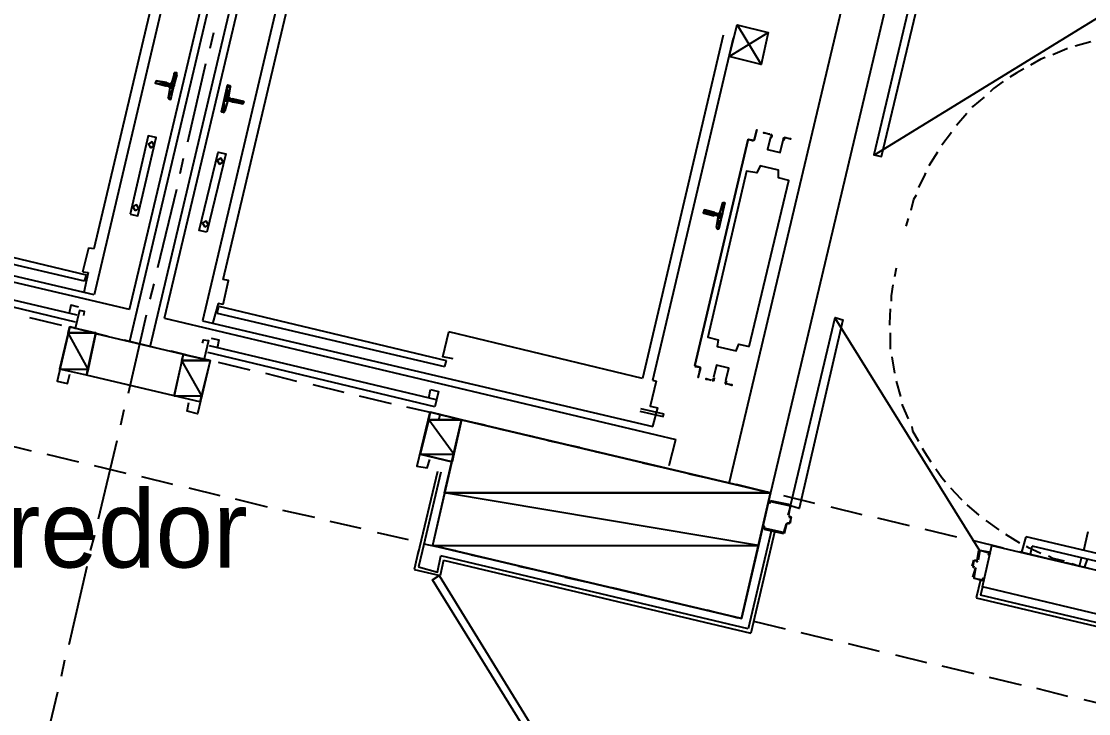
# Model space of a CAD drawing. Header units: feet. Extents: x -84 to 198, y -22 to 181.
# Drawn here: x 78.86 to 95.39, y 104.7 to 115.43 of the extents above; entities that cross this region are included whole.
import ezdxf
from ezdxf.enums import TextEntityAlignment as Align

# ---------------------------------------------------------------- set-up
doc = ezdxf.new("R2010")
doc.units = ezdxf.units.FT
for name, color, linetype in [('A-LINEA', 7, 'CONTINUOUS'), ('A-LINEA-FINA', 9, 'CONTINUOUS'), ('A-MURO-CONCRETO', 8, 'CONTINUOUS'), ('A-NOMBRE-ESPACIO', 2, 'CONTINUOUS')]:
    doc.layers.add(name, color=color, linetype=linetype)

msp = doc.modelspace()

# ---------------------------------------------------------------- linework, layer by layer
at = {"layer": 'A-LINEA'}
for p, q in [((82.4533, 118.5911), (80.5333, 110.4711)), ((82.7733, 118.5111), (80.8533, 110.4044)), ((81.68, 118.3778), (79.9867, 111.1911)), ((83.36, 117.9778), (81.6667, 110.7911)), ((79.9867, 111.9111), (81.32, 117.5511)), ((81.9867, 111.4311), (83.32, 117.0711)), ((80.5333, 110.9644), (81.8667, 116.5911)), ((81.08, 110.8311), (82.4133, 116.4711)), ((91.7467, 116.3911), (89.8267, 108.2844)), ((92.3867, 116.2311), (90.4667, 108.1244)), ((92.0775, 113.3648), (95.6926, 115.5856)), ((81.7867, 115.0178), (81.84, 115.2578)), ((89.9467, 115.3778), (90.32, 114.7644)), ((89.7333, 115.2178), (88.48, 109.8978)), ((88.64, 109.8711), (89.8933, 115.1778)), ((95.4267, 115.1111), (95.1867, 115.0444)), ((81.44, 113.5644), (81.72, 114.7778)), ((81.2267, 114.6178), (81.1867, 114.4711)), ((81.2513, 114.6306), (81.2276, 114.617)), ((81.1067, 114.4711), (81.1067, 114.4844)), ((82.0933, 114.4178), (82.0667, 114.2578)), ((82.1064, 114.4079), (82.0913, 114.4306)), ((81.16, 114.4044), (81.1333, 114.2444)), ((81.1469, 114.241), (81.1621, 114.2183)), ((82.0533, 114.1911), (82.0133, 114.0444)), ((81.9887, 114.0183), (82.0124, 114.0318)), ((93.5067, 114.0044), (93.3467, 113.8178)), ((89.2933, 110.0978), (90.12, 113.6044)), ((90.12, 113.6044), (90.2, 113.5778)), ((90.12, 113.5911), (90.12, 113.5911)), ((90.12, 113.5911), (90.12, 113.5911)), ((93.2667, 113.7111), (93.12, 113.5111)), ((81.32, 113.0711), (81.3733, 113.3111)), ((93.0533, 113.4044), (92.92, 113.1911)), ((80.5333, 110.9644), (72.6133, 112.8311)), ((79.9867, 111.1911), (73.0133, 112.8444)), ((80.9733, 111.6178), (81.2667, 112.8311)), ((89.68, 112.4578), (89.72, 112.6044)), ((89.7446, 112.6172), (89.7209, 112.6037)), ((89.6, 112.4578), (89.6533, 112.4444)), ((89.64, 112.4178), (89.6, 112.4311)), ((89.6133, 112.4711), (89.6133, 112.4711)), ((79.8667, 111.4978), (76.3467, 112.3378)), ((89.5867, 112.4178), (89.5867, 112.4178)), ((89.6, 112.4178), (89.6, 112.4178)), ((89.6267, 112.2444), (89.6533, 112.3911)), ((92.6, 112.3778), (92.56, 112.2578)), ((79.84, 111.4044), (76.32, 112.2311)), ((89.6403, 112.2277), (89.6554, 112.205)), ((76.1733, 111.6178), (79.6933, 110.7778)), ((76.2, 111.7111), (79.72, 110.8844)), ((92.4133, 111.6044), (92.3867, 111.4711)), ((79.8133, 111.5511), (79.8933, 111.5378)), ((79.8933, 111.5378), (79.8267, 111.2311)), ((79.84, 111.4044), (79.8667, 111.4978)), ((80.8533, 111.1244), (80.92, 111.3644)), ((81.9067, 111.0578), (81.8267, 110.7644)), ((81.8933, 110.9111), (81.92, 111.0178)), ((81.9867, 111.0444), (81.9067, 111.0578)), ((81.92, 111.0178), (85.44, 110.1778)), ((78.9867, 110.8444), (79.48, 110.7244)), ((80.52, 109.6711), (80.8, 110.8844)), ((81.08, 110.8311), (89, 108.9511)), ((81.6667, 110.7911), (88.64, 109.1511)), ((81.8933, 110.9111), (85.4133, 110.0844)), ((93.7059, 107.2256), (91.4691, 110.8307)), ((79.6133, 110.6978), (79.4533, 110.0444)), ((80.0133, 110.5911), (79.6133, 110.6978)), ((79.72, 110.6711), (80.2, 110.5511)), ((88.48, 109.8978), (85.48, 110.6178)), ((79.8667, 109.9511), (80.0133, 110.6044)), ((81.3733, 110.2711), (80.0133, 110.5911)), ((80.4533, 110.4978), (80.9333, 110.3778)), ((92.32, 110.6044), (92.32, 110.3511)), ((81.1733, 110.3244), (81.6667, 110.2044)), ((85.2667, 109.4578), (81.7467, 110.2978)), ((85.2933, 109.5644), (81.7733, 110.4044)), ((81.2267, 109.6311), (81.3733, 110.2711)), ((81.7867, 110.1778), (81.3733, 110.2711)), ((81.7867, 110.1778), (81.6267, 109.5378)), ((81.9067, 110.1511), (82.4, 110.0311)), ((85.44, 110.1778), (85.4133, 110.0844)), ((92.3467, 110.2311), (92.3867, 109.9778)), ((79.8667, 109.9511), (79.4533, 110.0444)), ((81.2267, 109.6311), (79.8667, 109.9511)), ((82.64, 109.9778), (83.12, 109.8578)), ((83.3733, 109.8044), (83.8533, 109.6844)), ((92.4133, 109.8578), (92.48, 109.6178)), ((81.6267, 109.5378), (81.2267, 109.6311)), ((84.0933, 109.6311), (84.5867, 109.5111)), ((85.1733, 109.5911), (85.2, 109.7244)), ((84.8267, 109.4578), (85.3067, 109.3511)), ((80.4, 109.1778), (80.4533, 109.4178)), ((88.4533, 109.4311), (88.8133, 109.3511)), ((88.64, 109.1511), (88.72, 109.4444)), ((85.56, 109.2844), (86.04, 109.1778)), ((86.28, 109.1111), (86.7733, 109.0044)), ((78.5333, 108.8978), (79.0133, 108.7778)), ((80.0533, 107.7244), (80.3467, 108.9378)), ((87.0133, 108.9378), (87.5067, 108.8311)), ((88.8933, 108.5511), (89, 108.9511)), ((79.2533, 108.7244), (79.7467, 108.6044)), ((87.7467, 108.7644), (88.2267, 108.6578)), ((79.9867, 108.5511), (80.48, 108.4311)), ((88.48, 108.5911), (88.96, 108.4844)), ((80.72, 108.3778), (81.2, 108.2578)), ((85.3067, 108.4578), (85, 107.1778)), ((85.36, 108.4444), (85.0667, 107.2178)), ((89.2, 108.4178), (89.6933, 108.3111)), ((81.4533, 108.2044), (81.9333, 108.0844)), ((89.9333, 108.2578), (90.4267, 108.1378)), ((82.1733, 108.0311), (82.6667, 107.9111)), ((90.7733, 107.9378), (90.4667, 108.0044)), ((90.4667, 107.9911), (90.4667, 107.9911)), ((90.6667, 108.0844), (91.1467, 107.9644)), ((82.9067, 107.8578), (83.4, 107.7511)), ((91.4, 107.9111), (91.88, 107.7911)), ((93.5067, 107.9378), (93.6933, 107.7778)), ((83.64, 107.6844), (84.12, 107.5778)), ((90.7313, 107.6572), (90.7072, 107.6424)), ((90.7333, 107.6578), (90.76, 107.6444)), ((90.7472, 107.7757), (90.7621, 107.7516)), ((90.76, 107.7778), (90.76, 107.7778)), ((90.76, 107.6578), (90.76, 107.6578)), ((92.12, 107.7378), (92.6133, 107.6178)), ((93.8, 107.6978), (94, 107.5511)), ((79.9333, 107.2311), (80, 107.4711)), ((84.3733, 107.5111), (84.8533, 107.4044)), ((90.48, 107.5511), (90.12, 106.0178)), ((90.5333, 107.5378), (90.16, 105.9511)), ((90.36, 107.5778), (90.36, 107.5778)), ((90.36, 107.5644), (90.6667, 107.4978)), ((90.6667, 107.5111), (90.6667, 107.5111)), ((92.8533, 107.5644), (93.3467, 107.4444)), ((94.1067, 107.4844), (94.32, 107.3511)), ((95.32, 107.2311), (95.3867, 107.5244)), ((85.0933, 107.3378), (85.5867, 107.2311)), ((93.5867, 107.3911), (94.0667, 107.2711)), ((94.36, 107.2044), (94.4267, 107.4444)), ((104.32, 105.1111), (94.4267, 107.4444)), ((85.0133, 107.2311), (84.9467, 106.9378)), ((85.0667, 107.2178), (85.0133, 106.9778)), ((90.12, 106.0178), (85.36, 107.1511)), ((85.8267, 107.1644), (86.3067, 107.0578)), ((93.6667, 107.0844), (93.6933, 107.2311)), ((93.8533, 107.1911), (93.8533, 107.1911)), ((94.32, 107.2178), (94.8, 107.0978)), ((94.4933, 107.1778), (94.52, 107.2978)), ((104.16, 105.0178), (94.52, 107.2978)), ((79.6, 105.7778), (79.88, 106.9911)), ((85.4, 107.0844), (85.3467, 106.8444)), ((85.4, 107.0844), (90.16, 105.9511)), ((86.56, 106.9911), (87.04, 106.8844)), ((93.5867, 106.9911), (93.6133, 107.0844)), ((93.6, 106.9911), (93.6, 106.9911)), ((93.6267, 106.9644), (93.6, 106.9778)), ((93.6133, 107.0711), (93.6133, 107.0711)), ((93.6554, 107.0583), (93.6795, 107.0732)), ((95.04, 107.0444), (95.5333, 106.9244)), ((95.1333, 107.0311), (95.2533, 106.9911)), ((95.2533, 106.9911), (95.28, 107.1111)), ((95.3333, 106.9778), (95.3733, 107.0978)), ((84.9467, 106.9378), (85.3467, 106.8444)), ((87.28, 106.8178), (87.7733, 106.7111)), ((93.6, 106.8178), (93.64, 106.9511)), ((93.6267, 106.9511), (93.6267, 106.9511)), ((93.6528, 106.9398), (93.6379, 106.9639)), ((88.0133, 106.6578), (88.5067, 106.5378)), ((93.72, 106.7778), (93.6533, 106.4978)), ((93.7467, 106.6711), (93.72, 106.5378)), ((93.7467, 106.7778), (93.7467, 106.7778)), ((88.7467, 106.4844), (89.2267, 106.3644)), ((93.6533, 106.4978), (96.64, 105.7911)), ((96.7067, 105.8311), (93.72, 106.5378)), ((89.48, 106.3111), (89.96, 106.1911)), ((90.2, 106.1378), (90.6933, 106.0178)), ((90.9333, 105.9644), (91.4267, 105.8444)), ((91.6667, 105.7911), (92.1467, 105.6711)), ((79.48, 105.2844), (79.5333, 105.5378)), ((92.4, 105.6178), (92.88, 105.4978)), ((93.12, 105.4444), (93.6133, 105.3244)), ((93.8533, 105.2711), (94.3467, 105.1511)), ((79.1333, 103.8311), (79.4267, 105.0444)), ((94.5867, 105.0978), (95.0667, 104.9778)), ((95.32, 104.9244), (95.8, 104.8044))]:
    msp.add_line(p, q, dxfattribs=at)
for points in [[(92.76, 116.2844), (92.0667, 113.3644), (92.1867, 113.3378), (92.88, 116.2578), (92.76, 116.2844)], [(89.8267, 114.8844), (90.4267, 115.2578), (90.32, 114.7644), (89.8267, 114.8844), (89.9467, 115.3778), (90.4267, 115.2578)], [(95.0667, 115.0044), (95.0533, 115.0044), (94.84, 114.9111)], [(94.72, 114.8711), (94.6533, 114.8444), (94.4933, 114.7511)], [(81.16, 114.2311), (81.1733, 114.2178), (81.2667, 114.6311), (81.2533, 114.6311)], [(94.3867, 114.6978), (94.28, 114.6311), (94.1733, 114.5644)], [(81.1067, 114.4844), (80.9467, 114.5111), (80.9333, 114.4711), (81.0933, 114.4311)], [(81.1467, 114.4311), (81.1067, 114.4311), (81.1067, 114.4311)], [(81.16, 114.4578), (81.12, 114.4711), (81.12, 114.4711)], [(81.1728, 114.3932), (81.1704, 114.4083), (81.1579, 114.4172)], [(81.1621, 114.445), (81.1772, 114.4474), (81.1861, 114.4598)], [(81.9867, 114.0311), (81.96, 114.0311), (82.0533, 114.4444), (82.08, 114.4311)], [(94.0667, 114.4978), (93.92, 114.3911), (93.8667, 114.3378)], [(82.0805, 114.2557), (82.083, 114.2406), (82.0954, 114.2316)], [(93.7733, 114.2578), (93.6, 114.1111), (93.5867, 114.0978)], [(82.0913, 114.2039), (82.0762, 114.2015), (82.0672, 114.189)], [(82.08, 114.2311), (82.1333, 114.2311), (82.1333, 114.2311), (82.1333, 114.2311)], [(82.08, 114.2044), (82.12, 114.1911), (82.12, 114.1911)], [(82.1333, 114.2311), (82.3067, 114.1911), (82.2933, 114.1511), (82.1333, 114.1778), (82.1333, 114.1911)], [(90.12, 113.6044), (90.2133, 113.5911), (90.2533, 113.7511), (90.2133, 113.5911), (90.2133, 113.5911)], [(80.5467, 112.4444), (80.6667, 112.4178), (80.9467, 113.6311), (80.8267, 113.6578), (80.5467, 112.4444)], [(90.12, 113.6044), (89.2933, 110.0978), (89.2933, 110.0978)], [(90.4533, 113.6844), (90.36, 113.6978), (90.36, 113.7111), (90.4533, 113.6844)], [(90.4664, 113.6369), (90.4209, 113.4442), (90.6135, 113.3986), (90.6592, 113.5913)], [(90.4664, 113.6369), (90.4209, 113.4442), (90.6135, 113.3986), (90.6592, 113.5913)], [(90.4706, 113.6342), (90.4797, 113.6543), (90.4648, 113.6705)], [(90.4777, 113.6228), (90.4929, 113.6564), (90.468, 113.6835)], [(90.694, 113.6303), (90.6596, 113.6172), (90.6582, 113.5804)], [(90.6911, 113.6173), (90.6704, 113.6095), (90.6696, 113.5874)], [(90.68, 113.6311), (90.7733, 113.6178), (90.7733, 113.6044), (90.68, 113.6311)], [(80.8626, 113.4724), (80.9187, 113.507), (80.8841, 113.5632), (80.8279, 113.5285), (80.8626, 113.4724)], [(81.7333, 112.1644), (81.6133, 112.1911), (81.9067, 113.4044), (82.0267, 113.3778), (81.7333, 112.1644)], [(81.9293, 113.219), (81.9854, 113.2537), (81.9507, 113.3099), (81.8946, 113.2752), (81.9293, 113.219)], [(90.1333, 110.3911), (90.7467, 112.9644), (90.5867, 113.0044), (90.5867, 113.1244), (90.3067, 113.1911), (90.2533, 113.0844), (90.0933, 113.1111), (89.4933, 110.5378), (89.6533, 110.4978), (89.64, 110.3911), (89.9333, 110.3244), (89.9733, 110.4311), (90.1333, 110.3911)], [(92.8667, 113.0844), (92.8533, 113.0578), (92.76, 112.8578)], [(89.7467, 112.6178), (89.76, 112.6178), (89.6667, 112.2178), (89.6533, 112.2178)], [(92.72, 112.7378), (92.68, 112.6711), (92.64, 112.4978)], [(80.6226, 112.499), (80.6787, 112.5337), (80.6441, 112.5899), (80.5879, 112.5552), (80.6226, 112.499)], [(89.5867, 112.4178), (89.4267, 112.4578), (89.44, 112.5111), (89.6, 112.4711)], [(89.6554, 112.445), (89.6705, 112.4474), (89.6795, 112.4598)], [(81.7026, 112.2457), (81.7587, 112.2804), (81.7241, 112.3365), (81.6679, 112.3019), (81.7026, 112.2457)], [(89.6661, 112.3798), (89.6637, 112.395), (89.6513, 112.4039)], [(79.8133, 111.5511), (79.9067, 111.9244), (79.9867, 111.9111)], [(81.9867, 111.0444), (82.0667, 111.4178), (81.9867, 111.4311)], [(92.36, 111.3511), (92.3333, 111.1778), (92.3333, 111.0978)], [(79.8267, 110.8711), (79.84, 110.9378), (79.76, 110.9511), (79.6933, 110.6711), (79.6133, 110.6978), (79.4133, 109.8578), (79.5733, 109.8178), (79.6133, 109.9644)], [(79.7467, 111.0044), (79.6267, 111.0311), (79.6, 110.9111)], [(92.32, 110.9778), (92.3067, 110.7511), (92.3067, 110.7244)], [(90.7733, 107.9244), (91.4667, 110.8444), (91.5867, 110.8044), (90.9067, 107.8844), (90.7733, 107.9244)], [(85.5467, 110.2044), (85.3867, 110.2311), (85.48, 110.6178)], [(81.6667, 110.4444), (81.68, 110.4978), (81.76, 110.4844), (81.6933, 110.2044), (81.7867, 110.1778), (81.5867, 109.3511), (81.4267, 109.3911), (81.4533, 109.5244)], [(81.8, 110.5244), (81.92, 110.4978), (81.8933, 110.3644)], [(89.2933, 110.0978), (89.3733, 110.0711), (89.3733, 110.0711)], [(89.2933, 110.0844), (89.3733, 110.0711), (89.3467, 109.9111), (89.3867, 110.0578)], [(89.7736, 109.8654), (89.8191, 110.058), (89.6265, 110.1036), (89.5808, 109.911)], [(89.7736, 109.8654), (89.8191, 110.058), (89.6265, 110.1036), (89.5808, 109.911)], [(88.64, 109.8711), (88.6933, 109.8578), (88.6, 109.4711), (88.72, 109.4444)], [(89.5467, 109.8711), (89.4667, 109.8844), (89.4667, 109.8978), (89.5467, 109.8711)], [(89.5593, 109.8586), (89.5937, 109.8717), (89.5951, 109.9085)], [(89.5623, 109.8716), (89.5829, 109.8794), (89.5838, 109.9015)], [(89.7757, 109.8661), (89.7604, 109.8325), (89.7853, 109.8054)], [(89.7733, 109.8178), (89.8667, 109.8044), (89.8667, 109.7911), (89.7733, 109.8178)], [(89.7827, 109.8547), (89.7736, 109.8346), (89.7885, 109.8184)], [(85.2, 109.7244), (85.32, 109.6978), (85.2667, 109.4578)], [(92.5067, 109.4978), (92.5067, 109.4844), (92.6, 109.2711)], [(85.3333, 109.2711), (85.3467, 109.3378), (85.1867, 109.3778), (84.9867, 108.5378), (85.1467, 108.5111), (85.1867, 108.6444)], [(85.04, 108.7244), (85.5333, 108.6044), (85.68, 109.2578), (85.2, 109.3778)], [(88.44, 109.3911), (88.8, 109.3111), (88.8133, 109.3511)], [(90.0133, 106.1778), (90.4667, 108.1244), (85.68, 109.2578), (85.2267, 107.3111), (90.0133, 106.1778)], [(92.6533, 109.1511), (92.6667, 109.0844), (92.76, 108.9244)], [(92.8133, 108.8178), (92.88, 108.7111), (92.9467, 108.6044)], [(93.0267, 108.4978), (93.12, 108.3644), (93.1733, 108.2978)], [(93.2533, 108.2044), (93.4133, 108.0311), (93.4267, 108.0178)], [(90.4533, 107.9911), (90.4533, 107.9644), (90.4667, 107.9911), (90.7733, 107.9244), (90.7333, 107.7778)], [(90.7467, 107.7778), (90.7733, 107.9244), (90.7733, 107.9244)], [(90.7067, 107.6444), (90.6667, 107.5111), (90.36, 107.5778), (90.3733, 107.6044), (90.36, 107.6044), (90.36, 107.5778)], [(90.68, 107.4978), (90.72, 107.6444), (90.72, 107.6444)], [(90.7467, 107.7511), (90.7867, 107.7511), (90.76, 107.6578), (90.7333, 107.6578)], [(90.7733, 107.6578), (90.7867, 107.7511), (90.7867, 107.7511), (90.7467, 107.7644)], [(96.8667, 105.9244), (93.7467, 106.6711), (93.8933, 107.3111), (97.0133, 106.5778)], [(85.0133, 106.9778), (85.3067, 106.8978), (85.36, 107.1511)], [(93.8667, 107.1911), (93.8533, 107.1644), (93.84, 107.1644), (93.8533, 107.1911), (93.7067, 107.2311), (93.68, 107.0844)], [(93.8533, 107.2044), (93.7067, 107.2311), (93.7067, 107.2311)], [(94.4267, 107.2978), (94.4533, 107.2844), (94.6533, 107.1911)], [(94.7733, 107.1511), (94.84, 107.1111), (95.0133, 107.0711)], [(93.6533, 107.0711), (93.6133, 107.0711), (93.6, 106.9911), (93.6267, 106.9778)], [(93.6267, 107.0844), (93.6533, 107.0844), (93.6533, 107.0844)], [(85.3333, 106.8444), (86.9067, 104.2844), (86.8133, 104.2178), (85.2267, 106.7778), (85.3333, 106.8444)], [(93.64, 106.9511), (93.6133, 106.8044), (93.7467, 106.7778), (93.76, 106.8044), (93.7733, 106.8044), (93.76, 106.7778)], [(93.7467, 106.7644), (93.6133, 106.8044), (93.6133, 106.8044)]]:
    msp.add_lwpolyline(points, dxfattribs=at)
at = {"layer": 'A-LINEA-FINA'}
for p, q in [((81.2667, 114.6178), (81.2267, 114.6311)), ((81.2667, 114.6178), (81.2267, 114.6178)), ((81.2667, 114.6178), (81.24, 114.6311)), ((81.2667, 114.6311), (81.24, 114.6311)), ((81.2667, 114.6311), (81.2533, 114.6311)), ((81.0933, 114.4311), (80.9333, 114.4711)), ((81.1067, 114.4311), (80.9333, 114.4711)), ((81.1067, 114.4711), (80.9467, 114.5111)), ((81.1067, 114.4711), (80.9467, 114.5111)), ((81.2133, 114.4044), (81.1467, 114.4178)), ((81.2267, 114.4444), (81.16, 114.4578)), ((81.2133, 114.4044), (81.16, 114.4178)), ((82.0533, 114.4444), (82.0933, 114.4311)), ((82.0533, 114.4444), (82.08, 114.4311)), ((82.0533, 114.4311), (82.0933, 114.4178)), ((81.2133, 114.3911), (81.16, 114.4044)), ((82.0133, 114.2711), (82.0667, 114.2578)), ((82.0133, 114.2578), (82.08, 114.2311)), ((82.0133, 114.2578), (82.08, 114.2444)), ((81.1733, 114.2178), (81.1467, 114.2311)), ((81.1733, 114.2311), (81.1467, 114.2311)), ((81.1733, 114.2178), (81.16, 114.2311)), ((82, 114.2178), (82.0533, 114.2044)), ((82, 114.2044), (82.0533, 114.1911)), ((82.0133, 114.2178), (82.0667, 114.2044)), ((82.1333, 114.2311), (82.2933, 114.1911)), ((82.1333, 114.2311), (82.2933, 114.1911)), ((82.1333, 114.2311), (82.3067, 114.1911)), ((82.1333, 114.1911), (82.2933, 114.1511)), ((81.96, 114.0444), (82, 114.0311)), ((81.96, 114.0311), (81.9867, 114.0311)), ((89.76, 112.6044), (89.72, 112.6178)), ((89.76, 112.6044), (89.72, 112.6178)), ((89.76, 112.6178), (89.7333, 112.6178)), ((89.76, 112.6178), (89.7333, 112.6178)), ((89.76, 112.6178), (89.7467, 112.6178)), ((89.5867, 112.4311), (89.4267, 112.4711)), ((89.5867, 112.4178), (89.4267, 112.4578)), ((89.6, 112.4711), (89.44, 112.5111)), ((89.6, 112.4578), (89.44, 112.4978)), ((89.72, 112.4444), (89.6667, 112.4578)), ((89.72, 112.4311), (89.6667, 112.4444)), ((89.7067, 112.4044), (89.64, 112.4178)), ((89.7067, 112.3911), (89.6533, 112.4178)), ((89.7067, 112.3778), (89.6533, 112.3911)), ((89.6667, 112.2178), (89.6267, 112.2311)), ((89.6667, 112.2178), (89.64, 112.2311)), ((89.6667, 112.2178), (89.64, 112.2178)), ((89.6667, 112.2178), (89.64, 112.2178))]:
    msp.add_line(p, q, dxfattribs=at)
for points in [[(81.1867, 114.4711), (81.2667, 114.6044), (81.2267, 114.6178), (81.1867, 114.4711), (81.1867, 114.4711)], [(81.2267, 114.4578), (81.1867, 114.4711), (81.2667, 114.6044), (81.2267, 114.4578)], [(81.2267, 114.6311), (81.2667, 114.6178), (81.2267, 114.6178), (81.2267, 114.6311)], [(81.2267, 114.6311), (81.2667, 114.6178), (81.24, 114.6311), (81.2267, 114.6311)], [(81.2267, 114.6178), (81.2667, 114.6178), (81.2667, 114.6178), (81.2267, 114.6178)], [(81.2667, 114.6178), (81.2667, 114.6178), (81.2267, 114.6178), (81.2667, 114.6178)], [(81.2667, 114.6178), (81.2267, 114.6178), (81.2667, 114.6044), (81.2667, 114.6178), (81.2667, 114.6178)], [(81.2267, 114.6178), (81.2667, 114.6178), (81.2667, 114.6178), (81.2267, 114.6178), (81.2267, 114.6178)], [(81.24, 114.6311), (81.2667, 114.6178), (81.2667, 114.6178), (81.24, 114.6311), (81.24, 114.6311)], [(81.2667, 114.6311), (81.2667, 114.6311), (81.24, 114.6311), (81.2667, 114.6311)], [(81.2667, 114.6311), (81.24, 114.6311), (81.2667, 114.6178), (81.2667, 114.6311), (81.2667, 114.6311)], [(81.24, 114.6311), (81.2667, 114.6311), (81.2533, 114.6311), (81.24, 114.6311)], [(81.2533, 114.6311), (81.2667, 114.6311), (81.2667, 114.6311), (81.2533, 114.6311), (81.2533, 114.6311)], [(80.9333, 114.4711), (81.2267, 114.4444), (80.9467, 114.5111), (80.9333, 114.4711), (80.9333, 114.4711)], [(80.9333, 114.4711), (81.0933, 114.4311), (81.0933, 114.4311), (80.9333, 114.4711)], [(81.0933, 114.4311), (81.0933, 114.4311), (80.9333, 114.4711), (81.0933, 114.4311), (81.0933, 114.4311)], [(80.9333, 114.4711), (81.0933, 114.4311), (81.0933, 114.4311), (80.9333, 114.4711)], [(81.0933, 114.4311), (81.0933, 114.4311), (80.9333, 114.4711), (81.0933, 114.4311)], [(80.9333, 114.4711), (81.0933, 114.4311), (81.0933, 114.4311), (80.9333, 114.4711), (80.9333, 114.4711)], [(80.9333, 114.4711), (81.0933, 114.4311), (81.0933, 114.4311), (80.9333, 114.4711)], [(81.0933, 114.4311), (81.0933, 114.4311), (80.9333, 114.4711), (81.0933, 114.4311), (81.0933, 114.4311)], [(80.9333, 114.4711), (81.1067, 114.4311), (81.1067, 114.4311), (80.9333, 114.4711)], [(81.1067, 114.4311), (81.1067, 114.4311), (80.9333, 114.4711), (81.1067, 114.4311)], [(81.1067, 114.4311), (80.9333, 114.4711), (81.0933, 114.4311), (81.1067, 114.4311), (81.1067, 114.4311)], [(80.9333, 114.4711), (81.1067, 114.4311), (81.1067, 114.4311), (80.9333, 114.4711)], [(81.1067, 114.4311), (81.1067, 114.4311), (80.9333, 114.4711), (81.1067, 114.4311), (81.1067, 114.4311)], [(80.9333, 114.4711), (81.1067, 114.4311), (81.1067, 114.4311), (80.9333, 114.4711)], [(81.1067, 114.4311), (81.1067, 114.4311), (80.9333, 114.4711), (81.1067, 114.4311), (81.1067, 114.4311)], [(80.9333, 114.4711), (81.1067, 114.4311), (81.1067, 114.4311), (80.9333, 114.4711)], [(81.1067, 114.4311), (81.1067, 114.4311), (80.9333, 114.4711), (81.1067, 114.4311), (81.1067, 114.4311)], [(81.2133, 114.4044), (80.9333, 114.4711), (81.2267, 114.4444), (81.2133, 114.4044)], [(81.1067, 114.4711), (81.1067, 114.4711), (80.9467, 114.5111), (81.1067, 114.4711)], [(81.1067, 114.4711), (80.9467, 114.5111), (81.12, 114.4711), (81.1067, 114.4711), (81.1067, 114.4711)], [(80.9467, 114.5111), (81.1067, 114.4711), (81.1067, 114.4711), (80.9467, 114.5111)], [(81.1067, 114.4711), (81.1067, 114.4711), (80.9467, 114.5111), (81.1067, 114.4711), (81.1067, 114.4711)], [(80.9467, 114.5111), (81.1067, 114.4711), (81.1067, 114.4711), (80.9467, 114.5111)], [(81.1067, 114.4711), (81.1067, 114.4711), (80.9467, 114.5111), (81.1067, 114.4711)], [(80.9467, 114.5111), (81.1067, 114.4711), (81.1067, 114.4711), (80.9467, 114.5111), (80.9467, 114.5111)], [(80.9467, 114.5111), (81.1067, 114.4711), (81.1067, 114.4711), (80.9467, 114.5111)], [(81.1067, 114.4711), (81.1067, 114.4711), (80.9467, 114.5111), (81.1067, 114.4711), (81.1067, 114.4711)], [(80.9467, 114.5111), (81.1067, 114.4711), (81.1067, 114.4711), (80.9467, 114.5111)], [(81.1067, 114.4711), (81.1067, 114.4711), (80.9467, 114.5111), (81.1067, 114.4711)], [(80.9467, 114.5111), (81.1067, 114.4711), (81.1067, 114.4711), (80.9467, 114.5111), (80.9467, 114.5111)], [(80.9467, 114.5111), (81.1067, 114.4711), (81.1067, 114.4711), (80.9467, 114.5111)], [(81.1067, 114.4711), (81.1067, 114.4711), (80.9467, 114.5111), (81.1067, 114.4711), (81.1067, 114.4711)], [(81.1067, 114.4844), (81.1067, 114.4844), (80.9467, 114.5111), (81.1067, 114.4844)], [(81.1067, 114.4844), (80.9467, 114.5111), (81.1067, 114.4711), (81.1067, 114.4844), (81.1067, 114.4844)], [(81.1467, 114.4178), (81.2133, 114.4044), (81.1467, 114.4311), (81.1467, 114.4178), (81.1467, 114.4178)], [(81.16, 114.4178), (81.2133, 114.4044), (81.1467, 114.4178), (81.16, 114.4178), (81.16, 114.4178)], [(81.16, 114.4578), (81.2267, 114.4444), (81.2267, 114.4444), (81.16, 114.4578)], [(81.2267, 114.4444), (81.2267, 114.4444), (81.16, 114.4578), (81.2267, 114.4444), (81.2267, 114.4444)], [(81.16, 114.4578), (81.2267, 114.4444), (81.2267, 114.4444), (81.16, 114.4578)], [(81.2267, 114.4444), (81.2267, 114.4444), (81.16, 114.4578), (81.2267, 114.4444), (81.2267, 114.4444)], [(81.16, 114.4578), (81.2267, 114.4444), (81.1733, 114.4578), (81.16, 114.4578), (81.16, 114.4578)], [(81.16, 114.4044), (81.2133, 114.4044), (81.16, 114.4178), (81.16, 114.4044), (81.16, 114.4044)], [(81.16, 114.4178), (81.2133, 114.4044), (81.2133, 114.4044), (81.16, 114.4178)], [(81.2133, 114.4044), (81.2133, 114.4044), (81.16, 114.4178), (81.2133, 114.4044), (81.2133, 114.4044)], [(81.16, 114.4178), (81.2133, 114.4044), (81.2133, 114.4044), (81.16, 114.4178)], [(81.2133, 114.4044), (81.2133, 114.4044), (81.16, 114.4178), (81.2133, 114.4044), (81.2133, 114.4044)], [(81.16, 114.4178), (81.2133, 114.4044), (81.2133, 114.4044), (81.16, 114.4178)], [(81.2133, 114.4044), (81.2133, 114.4044), (81.16, 114.4178), (81.2133, 114.4044), (81.2133, 114.4044)], [(81.16, 114.4178), (81.2133, 114.4044), (81.2133, 114.4044), (81.16, 114.4178)], [(81.2133, 114.4044), (81.2133, 114.4044), (81.16, 114.4178), (81.2133, 114.4044), (81.2133, 114.4044)], [(81.1733, 114.4578), (81.2267, 114.4578), (81.1733, 114.4711), (81.1733, 114.4578)], [(81.2267, 114.4578), (81.1733, 114.4711), (81.1867, 114.4711), (81.2267, 114.4578), (81.2267, 114.4578)], [(81.1733, 114.4711), (81.2267, 114.4578), (81.2267, 114.4578), (81.1733, 114.4711)], [(81.1733, 114.4578), (81.2267, 114.4444), (81.2267, 114.4444), (81.1733, 114.4578)], [(81.2267, 114.4444), (81.2267, 114.4444), (81.1733, 114.4578), (81.2267, 114.4444), (81.2267, 114.4444)], [(81.1733, 114.4578), (81.2267, 114.4444), (81.2267, 114.4444), (81.1733, 114.4578)], [(81.2267, 114.4444), (81.2267, 114.4444), (81.1733, 114.4578), (81.2267, 114.4444), (81.2267, 114.4444)], [(81.1733, 114.4578), (81.2267, 114.4444), (81.2267, 114.4444), (81.1733, 114.4578)], [(81.2267, 114.4444), (81.2267, 114.4444), (81.1733, 114.4578), (81.2267, 114.4444), (81.2267, 114.4444)], [(81.2267, 114.4444), (81.1733, 114.4578), (81.2267, 114.4578), (81.2267, 114.4444)], [(81.2267, 114.4578), (81.2267, 114.4578), (81.1867, 114.4711), (81.2267, 114.4578)], [(81.2267, 114.4578), (81.1867, 114.4711), (81.2267, 114.4578), (81.2267, 114.4578), (81.2267, 114.4578)], [(82.0267, 114.2711), (82.0667, 114.2578), (82.0533, 114.4178), (82.0267, 114.2711)], [(82.0533, 114.4444), (82.0533, 114.4444), (82.0933, 114.4311), (82.0533, 114.4444)], [(82.0533, 114.4444), (82.0933, 114.4311), (82.0533, 114.4311), (82.0533, 114.4444), (82.0533, 114.4444)], [(82.0933, 114.4311), (82.0533, 114.4444), (82.08, 114.4311), (82.0933, 114.4311)], [(82.08, 114.4311), (82.0533, 114.4444), (82.0533, 114.4444), (82.08, 114.4311), (82.08, 114.4311)], [(82.0933, 114.4311), (82.0933, 114.4178), (82.0533, 114.4311), (82.0933, 114.4311)], [(82.0933, 114.4178), (82.0533, 114.4311), (82.0533, 114.4311), (82.0933, 114.4178)], [(82.0533, 114.4311), (82.0533, 114.4311), (82.0933, 114.4178), (82.0533, 114.4311)], [(82.0933, 114.4178), (82.0533, 114.4311), (82.0533, 114.4311), (82.0933, 114.4178)], [(82.0533, 114.4311), (82.0533, 114.4311), (82.0933, 114.4178), (82.0533, 114.4311)], [(82.0533, 114.4311), (82.0933, 114.4178), (82.0533, 114.4178), (82.0533, 114.4311), (82.0533, 114.4311)], [(82.0933, 114.4178), (82.0533, 114.4311), (82.0533, 114.4311), (82.0933, 114.4178)], [(82.0533, 114.4311), (82.0533, 114.4311), (82.0933, 114.4311), (82.0533, 114.4311)], [(82.0533, 114.4311), (82.0933, 114.4311), (82.0533, 114.4311), (82.0533, 114.4311), (82.0533, 114.4311)], [(82.0667, 114.2578), (82.0533, 114.4178), (82.0933, 114.4178), (82.0667, 114.2578), (82.0667, 114.2578)], [(81.1333, 114.2444), (81.2133, 114.3911), (81.16, 114.4044), (81.1333, 114.2444)], [(81.1733, 114.2444), (81.1333, 114.2444), (81.2133, 114.3911), (81.1733, 114.2444)], [(81.16, 114.4044), (81.2133, 114.3911), (81.2133, 114.3911), (81.16, 114.4044)], [(81.2133, 114.3911), (81.2133, 114.3911), (81.16, 114.4044), (81.2133, 114.3911)], [(81.2133, 114.3911), (81.16, 114.4044), (81.2133, 114.3911), (81.2133, 114.3911), (81.2133, 114.3911)], [(81.2133, 114.3911), (81.16, 114.4044), (81.2133, 114.4044), (81.2133, 114.3911)], [(82.0133, 114.2578), (82.0667, 114.2444), (82.0133, 114.2711), (82.0133, 114.2578)], [(82.0667, 114.2444), (82.0133, 114.2711), (82.0667, 114.2578), (82.0667, 114.2444)], [(82.0667, 114.2578), (82.0133, 114.2711), (82.0133, 114.2711), (82.0667, 114.2578), (82.0667, 114.2578)], [(82.0267, 114.2711), (82.0667, 114.2578), (82.0133, 114.2711), (82.0267, 114.2711), (82.0267, 114.2711)], [(82.0133, 114.2178), (82.2933, 114.1511), (82.0133, 114.2578), (82.0133, 114.2178)], [(82.2933, 114.1511), (82.0133, 114.2578), (82.2933, 114.1911), (82.2933, 114.1511), (82.2933, 114.1511)], [(82.08, 114.2311), (82.0133, 114.2578), (82.0133, 114.2578), (82.08, 114.2311)], [(82.0133, 114.2578), (82.0133, 114.2578), (82.08, 114.2311), (82.0133, 114.2578), (82.0133, 114.2578)], [(82.08, 114.2311), (82.0133, 114.2578), (82.08, 114.2444), (82.08, 114.2311), (82.08, 114.2311)], [(82.08, 114.2444), (82.0133, 114.2578), (82.0133, 114.2578), (82.08, 114.2444)], [(82.0133, 114.2578), (82.0133, 114.2578), (82.08, 114.2444), (82.0133, 114.2578), (82.0133, 114.2578)], [(82.08, 114.2444), (82.0133, 114.2578), (82.0133, 114.2578), (82.08, 114.2444)], [(82.0133, 114.2578), (82.0133, 114.2578), (82.08, 114.2444), (82.0133, 114.2578), (82.0133, 114.2578)], [(82.08, 114.2444), (82.0133, 114.2578), (82.0667, 114.2444), (82.08, 114.2444), (82.08, 114.2444)], [(82.0667, 114.2444), (82.0133, 114.2578), (82.0133, 114.2578), (82.0667, 114.2444)], [(82.0133, 114.2578), (82.0133, 114.2578), (82.0667, 114.2444), (82.0133, 114.2578), (82.0133, 114.2578)], [(82.0267, 114.2711), (82.0267, 114.2711), (82.0667, 114.2578), (82.0267, 114.2711)], [(81.1733, 114.2311), (81.1467, 114.2444), (81.1333, 114.2444), (81.1733, 114.2311), (81.1733, 114.2311)], [(81.1733, 114.2311), (81.1733, 114.2311), (81.1333, 114.2444), (81.1733, 114.2311)], [(81.1733, 114.2311), (81.1333, 114.2444), (81.1733, 114.2311), (81.1733, 114.2311), (81.1733, 114.2311)], [(81.1733, 114.2444), (81.1733, 114.2444), (81.1333, 114.2444), (81.1733, 114.2444)], [(81.1733, 114.2444), (81.1333, 114.2444), (81.1733, 114.2311), (81.1733, 114.2444), (81.1733, 114.2444)], [(81.1467, 114.2311), (81.1733, 114.2311), (81.1467, 114.2444), (81.1467, 114.2311)], [(81.1467, 114.2444), (81.1733, 114.2311), (81.1733, 114.2311), (81.1467, 114.2444)], [(81.16, 114.2311), (81.1733, 114.2178), (81.1467, 114.2311), (81.16, 114.2311)], [(81.1467, 114.2311), (81.1733, 114.2178), (81.1733, 114.2178), (81.1467, 114.2311)], [(81.1733, 114.2178), (81.1733, 114.2178), (81.1467, 114.2311), (81.1733, 114.2178)], [(81.1733, 114.2178), (81.1467, 114.2311), (81.1733, 114.2178), (81.1733, 114.2178), (81.1733, 114.2178)], [(81.1733, 114.2311), (81.1733, 114.2311), (81.1467, 114.2311), (81.1733, 114.2311)], [(81.1733, 114.2311), (81.1467, 114.2311), (81.1733, 114.2178), (81.1733, 114.2311), (81.1733, 114.2311)], [(81.9733, 114.0578), (82.0133, 114.0444), (82, 114.2044), (81.9733, 114.0578)], [(82, 114.2044), (82.0533, 114.1911), (82, 114.2178), (82, 114.2044)], [(82.0533, 114.1911), (82, 114.2178), (82.0533, 114.2044), (82.0533, 114.1911), (82.0533, 114.1911)], [(82.0533, 114.2044), (82, 114.2178), (82.0667, 114.2044), (82.0533, 114.2044), (82.0533, 114.2044)], [(82.0133, 114.2178), (82.0667, 114.2044), (82, 114.2178), (82.0133, 114.2178), (82.0133, 114.2178)], [(82.0133, 114.0444), (82, 114.2044), (82.0533, 114.1911), (82.0133, 114.0444)], [(82.0533, 114.1911), (82, 114.2044), (82, 114.2044), (82.0533, 114.1911)], [(82, 114.2044), (82, 114.2044), (82.0533, 114.1911), (82, 114.2044)], [(82, 114.2044), (82.0533, 114.1911), (82, 114.2044), (82, 114.2044), (82, 114.2044)], [(82.0133, 114.2178), (82.0133, 114.2178), (82.0667, 114.2044), (82.0133, 114.2178)], [(82.0667, 114.2044), (82.0133, 114.2178), (82.0133, 114.2178), (82.0667, 114.2044)], [(82.0133, 114.2178), (82.0133, 114.2178), (82.0667, 114.2044), (82.0133, 114.2178), (82.0133, 114.2178)], [(82.0667, 114.2044), (82.0133, 114.2178), (82.0133, 114.2178), (82.0667, 114.2044)], [(82.0133, 114.2178), (82.0133, 114.2178), (82.0667, 114.2044), (82.0133, 114.2178), (82.0133, 114.2178)], [(82.0667, 114.2044), (82.0133, 114.2178), (82.08, 114.2044), (82.0667, 114.2044), (82.0667, 114.2044)], [(82.08, 114.2044), (82.0133, 114.2178), (82.0133, 114.2178), (82.08, 114.2044)], [(82.0133, 114.2178), (82.0133, 114.2178), (82.08, 114.2044), (82.0133, 114.2178), (82.0133, 114.2178)], [(82.12, 114.1911), (82.12, 114.1911), (82.2933, 114.1511), (82.12, 114.1911)], [(82.12, 114.1911), (82.2933, 114.1511), (82.1333, 114.1911), (82.12, 114.1911), (82.12, 114.1911)], [(82.2933, 114.1511), (82.12, 114.1911), (82.12, 114.1911), (82.2933, 114.1511)], [(82.12, 114.1911), (82.12, 114.1911), (82.2933, 114.1511), (82.12, 114.1911), (82.12, 114.1911)], [(82.2933, 114.1511), (82.12, 114.1911), (82.12, 114.1911), (82.2933, 114.1511)], [(82.12, 114.1911), (82.12, 114.1911), (82.2933, 114.1511), (82.12, 114.1911), (82.12, 114.1911)], [(82.2933, 114.1511), (82.12, 114.1911), (82.12, 114.1911), (82.2933, 114.1511)], [(82.12, 114.1911), (82.12, 114.1911), (82.2933, 114.1511), (82.12, 114.1911), (82.12, 114.1911)], [(82.2933, 114.1911), (82.1333, 114.2311), (82.1333, 114.2311), (82.2933, 114.1911)], [(82.1333, 114.2311), (82.1333, 114.2311), (82.2933, 114.1911), (82.1333, 114.2311), (82.1333, 114.2311)], [(82.2933, 114.1911), (82.1333, 114.2311), (82.1333, 114.2311), (82.2933, 114.1911)], [(82.1333, 114.2311), (82.1333, 114.2311), (82.2933, 114.1911), (82.1333, 114.2311), (82.1333, 114.2311)], [(82.2933, 114.1911), (82.1333, 114.2311), (82.1333, 114.2311), (82.2933, 114.1911)], [(82.1333, 114.2311), (82.1333, 114.2311), (82.2933, 114.1911), (82.1333, 114.2311)], [(82.2933, 114.1911), (82.1333, 114.2311), (82.1333, 114.2311), (82.2933, 114.1911), (82.2933, 114.1911)], [(82.2933, 114.1911), (82.1333, 114.2311), (82.3067, 114.1911), (82.2933, 114.1911), (82.2933, 114.1911)], [(82.3067, 114.1911), (82.1333, 114.2311), (82.1333, 114.2311), (82.3067, 114.1911)], [(82.1333, 114.2311), (82.1333, 114.2311), (82.3067, 114.1911), (82.1333, 114.2311)], [(82.3067, 114.1911), (82.1333, 114.2311), (82.1333, 114.2311), (82.3067, 114.1911), (82.3067, 114.1911)], [(82.3067, 114.1911), (82.1333, 114.2311), (82.1333, 114.2311), (82.3067, 114.1911)], [(82.1333, 114.2311), (82.1333, 114.2311), (82.3067, 114.1911), (82.1333, 114.2311), (82.1333, 114.2311)], [(82.3067, 114.1911), (82.1333, 114.2311), (82.1333, 114.2311), (82.3067, 114.1911)], [(82.1333, 114.2311), (82.1333, 114.2311), (82.3067, 114.1911), (82.1333, 114.2311), (82.1333, 114.2311)], [(82.1333, 114.1911), (82.1333, 114.1911), (82.2933, 114.1511), (82.1333, 114.1911)], [(82.1333, 114.1911), (82.2933, 114.1511), (82.1333, 114.1778), (82.1333, 114.1911), (82.1333, 114.1911)], [(82.2933, 114.1511), (82.1333, 114.1911), (82.1333, 114.1911), (82.2933, 114.1511)], [(82.1333, 114.1911), (82.1333, 114.1911), (82.2933, 114.1511), (82.1333, 114.1911)], [(82.2933, 114.1511), (82.1333, 114.1911), (82.1333, 114.1911), (82.2933, 114.1511), (82.2933, 114.1511)], [(82.2933, 114.1511), (82.1333, 114.1911), (82.1333, 114.1911), (82.2933, 114.1511)], [(82.1333, 114.1911), (82.1333, 114.1911), (82.2933, 114.1511), (82.1333, 114.1911), (82.1333, 114.1911)], [(82.2933, 114.1511), (82.1333, 114.1911), (82.1333, 114.1911), (82.2933, 114.1511)], [(82.1333, 114.1911), (82.1333, 114.1911), (82.2933, 114.1511), (82.1333, 114.1911), (82.1333, 114.1911)], [(82, 114.0311), (81.96, 114.0444), (81.96, 114.0444), (82, 114.0311)], [(81.96, 114.0444), (81.96, 114.0444), (82, 114.0311), (81.96, 114.0444)], [(82, 114.0311), (81.96, 114.0444), (81.96, 114.0444), (82, 114.0311)], [(81.96, 114.0444), (81.96, 114.0444), (82, 114.0311), (81.96, 114.0444)], [(81.96, 114.0444), (82, 114.0311), (81.96, 114.0311), (81.96, 114.0444), (81.96, 114.0444)], [(81.96, 114.0444), (82, 114.0311), (81.9733, 114.0444), (81.96, 114.0444)], [(82, 114.0311), (81.9867, 114.0311), (81.96, 114.0311), (82, 114.0311)], [(81.9867, 114.0311), (81.96, 114.0311), (81.96, 114.0311), (81.9867, 114.0311)], [(81.96, 114.0311), (81.96, 114.0311), (81.9867, 114.0311), (81.96, 114.0311)], [(81.9867, 114.0311), (81.96, 114.0311), (81.96, 114.0311), (81.9867, 114.0311)], [(81.96, 114.0311), (81.96, 114.0311), (81.9867, 114.0311), (81.96, 114.0311), (81.96, 114.0311)], [(81.9733, 114.0578), (81.9733, 114.0578), (82.0133, 114.0444), (81.9733, 114.0578)], [(81.9733, 114.0578), (82.0133, 114.0444), (81.9733, 114.0444), (81.9733, 114.0578), (81.9733, 114.0578)], [(82, 114.0311), (81.9733, 114.0444), (82.0133, 114.0444), (82, 114.0311), (82, 114.0311)], [(89.72, 112.6044), (89.72, 112.4444), (89.68, 112.4578), (89.72, 112.6044)], [(89.7333, 112.6178), (89.76, 112.6044), (89.72, 112.6178), (89.7333, 112.6178)], [(89.72, 112.6178), (89.76, 112.6044), (89.76, 112.6044), (89.72, 112.6178)], [(89.76, 112.6044), (89.76, 112.6044), (89.72, 112.6178), (89.76, 112.6044)], [(89.72, 112.6178), (89.76, 112.6044), (89.72, 112.6044), (89.72, 112.6178), (89.72, 112.6178)], [(89.72, 112.6178), (89.76, 112.6044), (89.76, 112.6044), (89.72, 112.6178), (89.72, 112.6178)], [(89.76, 112.6044), (89.72, 112.6044), (89.72, 112.4444), (89.76, 112.6044)], [(89.7467, 112.6178), (89.76, 112.6178), (89.7333, 112.6178), (89.7467, 112.6178)], [(89.7333, 112.6178), (89.76, 112.6178), (89.76, 112.6178), (89.7333, 112.6178)], [(89.76, 112.6178), (89.76, 112.6178), (89.7333, 112.6178), (89.76, 112.6178)], [(89.7333, 112.6178), (89.76, 112.6178), (89.76, 112.6178), (89.7333, 112.6178)], [(89.76, 112.6178), (89.76, 112.6178), (89.7333, 112.6178), (89.76, 112.6178), (89.76, 112.6178)], [(89.76, 112.6178), (89.7333, 112.6178), (89.76, 112.6044), (89.76, 112.6178)], [(89.44, 112.4978), (89.7067, 112.4044), (89.4267, 112.4711), (89.44, 112.4978), (89.44, 112.4978)], [(89.4267, 112.4711), (89.6, 112.4311), (89.6, 112.4311), (89.4267, 112.4711)], [(89.6, 112.4311), (89.6, 112.4311), (89.4267, 112.4711), (89.6, 112.4311), (89.6, 112.4311)], [(89.4267, 112.4711), (89.6, 112.4311), (89.6, 112.4311), (89.4267, 112.4711)], [(89.6, 112.4311), (89.6, 112.4311), (89.4267, 112.4711), (89.6, 112.4311), (89.6, 112.4311)], [(89.4267, 112.4711), (89.6, 112.4311), (89.6, 112.4311), (89.4267, 112.4711)], [(89.6, 112.4311), (89.6, 112.4311), (89.4267, 112.4711), (89.6, 112.4311), (89.6, 112.4311)], [(89.5867, 112.4311), (89.5867, 112.4311), (89.4267, 112.4711), (89.5867, 112.4311)], [(89.5867, 112.4311), (89.4267, 112.4711), (89.6, 112.4311), (89.5867, 112.4311), (89.5867, 112.4311)], [(89.4267, 112.4711), (89.5867, 112.4311), (89.4267, 112.4578), (89.4267, 112.4711), (89.4267, 112.4711)], [(89.4267, 112.4578), (89.5867, 112.4178), (89.5867, 112.4178), (89.4267, 112.4578)], [(89.5867, 112.4178), (89.5867, 112.4178), (89.4267, 112.4578), (89.5867, 112.4178)], [(89.5867, 112.4178), (89.4267, 112.4578), (89.5867, 112.4311), (89.5867, 112.4178), (89.5867, 112.4178)], [(89.4267, 112.4578), (89.5867, 112.4178), (89.5867, 112.4178), (89.4267, 112.4578)], [(89.5867, 112.4178), (89.5867, 112.4178), (89.4267, 112.4578), (89.5867, 112.4178), (89.5867, 112.4178)], [(89.4267, 112.4578), (89.5867, 112.4178), (89.5867, 112.4178), (89.4267, 112.4578)], [(89.5867, 112.4178), (89.5867, 112.4178), (89.4267, 112.4578), (89.5867, 112.4178), (89.5867, 112.4178)], [(89.44, 112.5111), (89.6, 112.4711), (89.6, 112.4711), (89.44, 112.5111)], [(89.6, 112.4711), (89.6, 112.4711), (89.44, 112.5111), (89.6, 112.4711), (89.6, 112.4711)], [(89.44, 112.5111), (89.6, 112.4711), (89.44, 112.4978), (89.44, 112.5111), (89.44, 112.5111)], [(89.6, 112.4578), (89.6, 112.4578), (89.44, 112.4978), (89.6, 112.4578)], [(89.6, 112.4578), (89.44, 112.4978), (89.6, 112.4711), (89.6, 112.4578), (89.6, 112.4578)], [(89.44, 112.4978), (89.6, 112.4578), (89.6, 112.4578), (89.44, 112.4978)], [(89.6, 112.4578), (89.6, 112.4578), (89.44, 112.4978), (89.6, 112.4578), (89.6, 112.4578)], [(89.44, 112.4978), (89.6, 112.4578), (89.6, 112.4578), (89.44, 112.4978)], [(89.6, 112.4578), (89.6, 112.4578), (89.44, 112.4978), (89.6, 112.4578)], [(89.44, 112.4978), (89.6, 112.4578), (89.6, 112.4578), (89.44, 112.4978), (89.44, 112.4978)], [(89.44, 112.4978), (89.6, 112.4578), (89.6, 112.4578), (89.44, 112.4978)], [(89.6, 112.4578), (89.6, 112.4578), (89.44, 112.4978), (89.6, 112.4578), (89.6, 112.4578)], [(89.44, 112.4978), (89.6, 112.4578), (89.6, 112.4578), (89.44, 112.4978)], [(89.6, 112.4578), (89.6, 112.4578), (89.44, 112.4978), (89.6, 112.4578), (89.6, 112.4578)], [(89.44, 112.4978), (89.6, 112.4578), (89.6, 112.4578), (89.44, 112.4978)], [(89.6, 112.4578), (89.6, 112.4578), (89.44, 112.4978), (89.6, 112.4578), (89.6, 112.4578)], [(89.72, 112.4311), (89.44, 112.4978), (89.7067, 112.4044), (89.72, 112.4311)], [(89.6667, 112.4444), (89.72, 112.4311), (89.6533, 112.4444), (89.6667, 112.4444), (89.6667, 112.4444)], [(89.6533, 112.4444), (89.72, 112.4311), (89.72, 112.4311), (89.6533, 112.4444)], [(89.72, 112.4311), (89.72, 112.4311), (89.6533, 112.4444), (89.72, 112.4311), (89.72, 112.4311)], [(89.6533, 112.4444), (89.72, 112.4311), (89.72, 112.4311), (89.6533, 112.4444)], [(89.72, 112.4311), (89.72, 112.4311), (89.6533, 112.4444), (89.72, 112.4311), (89.72, 112.4311)], [(89.6533, 112.4444), (89.72, 112.4311), (89.72, 112.4311), (89.6533, 112.4444)], [(89.72, 112.4311), (89.72, 112.4311), (89.6533, 112.4444), (89.72, 112.4311), (89.72, 112.4311)], [(89.72, 112.4444), (89.68, 112.4578), (89.6667, 112.4578), (89.72, 112.4444), (89.72, 112.4444)], [(89.72, 112.4444), (89.72, 112.4444), (89.6667, 112.4578), (89.72, 112.4444)], [(89.6667, 112.4578), (89.72, 112.4444), (89.72, 112.4444), (89.6667, 112.4578)], [(89.72, 112.4444), (89.72, 112.4444), (89.6667, 112.4578), (89.72, 112.4444), (89.72, 112.4444)], [(89.72, 112.4444), (89.6667, 112.4578), (89.72, 112.4311), (89.72, 112.4444)], [(89.6667, 112.4578), (89.72, 112.4311), (89.6667, 112.4444), (89.6667, 112.4578), (89.6667, 112.4578)], [(89.6667, 112.4444), (89.72, 112.4311), (89.72, 112.4311), (89.6667, 112.4444)], [(89.72, 112.4311), (89.72, 112.4311), (89.6667, 112.4444), (89.72, 112.4311), (89.72, 112.4311)], [(89.68, 112.4578), (89.72, 112.4444), (89.72, 112.4444), (89.68, 112.4578)], [(89.6533, 112.3911), (89.6667, 112.2311), (89.6267, 112.2444), (89.6533, 112.3911)], [(89.64, 112.4178), (89.7067, 112.4044), (89.7067, 112.4044), (89.64, 112.4178)], [(89.7067, 112.4044), (89.7067, 112.4044), (89.64, 112.4178), (89.7067, 112.4044), (89.7067, 112.4044)], [(89.64, 112.4178), (89.7067, 112.4044), (89.6533, 112.4178), (89.64, 112.4178), (89.64, 112.4178)], [(89.7067, 112.3911), (89.7067, 112.3911), (89.6533, 112.4178), (89.7067, 112.3911)], [(89.7067, 112.3911), (89.6533, 112.4178), (89.7067, 112.4044), (89.7067, 112.3911), (89.7067, 112.3911)], [(89.6533, 112.4178), (89.7067, 112.3911), (89.6533, 112.4044), (89.6533, 112.4178), (89.6533, 112.4178)], [(89.6533, 112.4044), (89.7067, 112.3911), (89.7067, 112.3911), (89.6533, 112.4044)], [(89.7067, 112.3911), (89.7067, 112.3911), (89.6533, 112.4044), (89.7067, 112.3911), (89.7067, 112.3911)], [(89.6533, 112.4044), (89.7067, 112.3911), (89.7067, 112.3911), (89.6533, 112.4044)], [(89.7067, 112.3911), (89.7067, 112.3911), (89.6533, 112.4044), (89.7067, 112.3911), (89.7067, 112.3911)], [(89.6533, 112.4044), (89.7067, 112.3911), (89.7067, 112.3911), (89.6533, 112.4044)], [(89.7067, 112.3911), (89.7067, 112.3911), (89.6533, 112.4044), (89.7067, 112.3911), (89.7067, 112.3911)], [(89.7067, 112.3911), (89.6533, 112.4044), (89.7067, 112.3778), (89.7067, 112.3911)], [(89.6533, 112.4044), (89.7067, 112.3778), (89.6533, 112.3911), (89.6533, 112.4044)], [(89.6533, 112.3911), (89.7067, 112.3778), (89.7067, 112.3778), (89.6533, 112.3911), (89.6533, 112.3911)], [(89.7067, 112.3778), (89.6533, 112.3911), (89.6667, 112.2311), (89.7067, 112.3778)], [(89.6667, 112.2311), (89.6267, 112.2444), (89.6267, 112.2311), (89.6667, 112.2311), (89.6667, 112.2311)], [(89.6267, 112.2444), (89.6667, 112.2311), (89.6667, 112.2311), (89.6267, 112.2444), (89.6267, 112.2444)], [(89.64, 112.2311), (89.6667, 112.2178), (89.6267, 112.2311), (89.64, 112.2311)], [(89.6267, 112.2311), (89.6667, 112.2178), (89.6667, 112.2178), (89.6267, 112.2311)], [(89.6667, 112.2178), (89.6667, 112.2178), (89.6267, 112.2311), (89.6667, 112.2178)], [(89.6667, 112.2178), (89.6267, 112.2311), (89.6667, 112.2311), (89.6667, 112.2178), (89.6667, 112.2178)], [(89.6267, 112.2311), (89.6667, 112.2178), (89.6667, 112.2178), (89.6267, 112.2311), (89.6267, 112.2311)], [(89.64, 112.2311), (89.6667, 112.2178), (89.64, 112.2178), (89.64, 112.2311)], [(89.64, 112.2178), (89.6667, 112.2178), (89.6667, 112.2178), (89.64, 112.2178)], [(89.6667, 112.2178), (89.6667, 112.2178), (89.64, 112.2178), (89.6667, 112.2178)], [(89.64, 112.2178), (89.6667, 112.2178), (89.6533, 112.2178), (89.64, 112.2178), (89.64, 112.2178)], [(89.64, 112.2178), (89.6667, 112.2178), (89.6667, 112.2178), (89.64, 112.2178), (89.64, 112.2178)]]:
    msp.add_lwpolyline(points, dxfattribs=at)
at = {"layer": 'A-MURO-CONCRETO'}
for points in [[(79.6133, 110.6978), (80.0133, 110.6044), (79.5867, 110.6044), (79.6133, 110.6978), (79.6133, 110.6978)], [(79.5867, 110.6044), (79.4533, 110.0444), (79.8933, 110.0444), (79.5867, 110.6044)], [(79.5867, 110.6044), (80.0133, 110.6044), (79.8933, 110.0444), (79.5867, 110.6044), (79.5867, 110.6044)], [(81.3467, 110.1778), (81.2267, 109.6311), (81.6533, 109.6311), (81.3467, 110.1778)], [(81.3733, 110.2711), (81.7867, 110.1778), (81.3467, 110.1778), (81.3733, 110.2711), (81.3733, 110.2711)], [(81.3467, 110.1778), (81.7867, 110.1778), (81.6533, 109.6311), (81.3467, 110.1778), (81.3467, 110.1778)], [(79.4533, 110.0444), (79.8933, 110.0444), (79.8667, 109.9511), (79.4533, 110.0444), (79.4533, 110.0444)], [(81.2267, 109.6311), (81.6533, 109.6311), (81.6267, 109.5378), (81.2267, 109.6311), (81.2267, 109.6311)], [(85.2, 109.3778), (85.68, 109.2578), (85.1733, 109.2578), (85.2, 109.3778), (85.2, 109.3778)], [(85.1733, 109.2578), (85.04, 108.7244), (85.56, 108.7244), (85.1733, 109.2578)], [(85.1733, 109.2578), (85.68, 109.2578), (85.56, 108.7244), (85.1733, 109.2578), (85.1733, 109.2578)], [(85.68, 109.2578), (90.4667, 108.1244), (85.4133, 108.1244), (85.68, 109.2578), (85.68, 109.2578)], [(85.04, 108.7244), (85.56, 108.7244), (85.5333, 108.6044), (85.04, 108.7244), (85.04, 108.7244)], [(85.4133, 108.1244), (85.2267, 107.3111), (90.28, 107.3111), (85.4133, 108.1244)], [(85.4133, 108.1244), (90.4667, 108.1244), (90.28, 107.3111), (85.4133, 108.1244), (85.4133, 108.1244)], [(85.2267, 107.3111), (90.28, 107.3111), (90.0133, 106.1778), (85.2267, 107.3111), (85.2267, 107.3111)]]:
    msp.add_lwpolyline(points, dxfattribs=at)

# ---------------------------------------------------------------- texts
at = {"layer": 'A-NOMBRE-ESPACIO'}
msp.add_text('Corredor', height=1.2, dxfattribs=at).set_placement((79.2, 106.9689), align=Align.CENTER)

doc.saveas('drawing.dxf')
